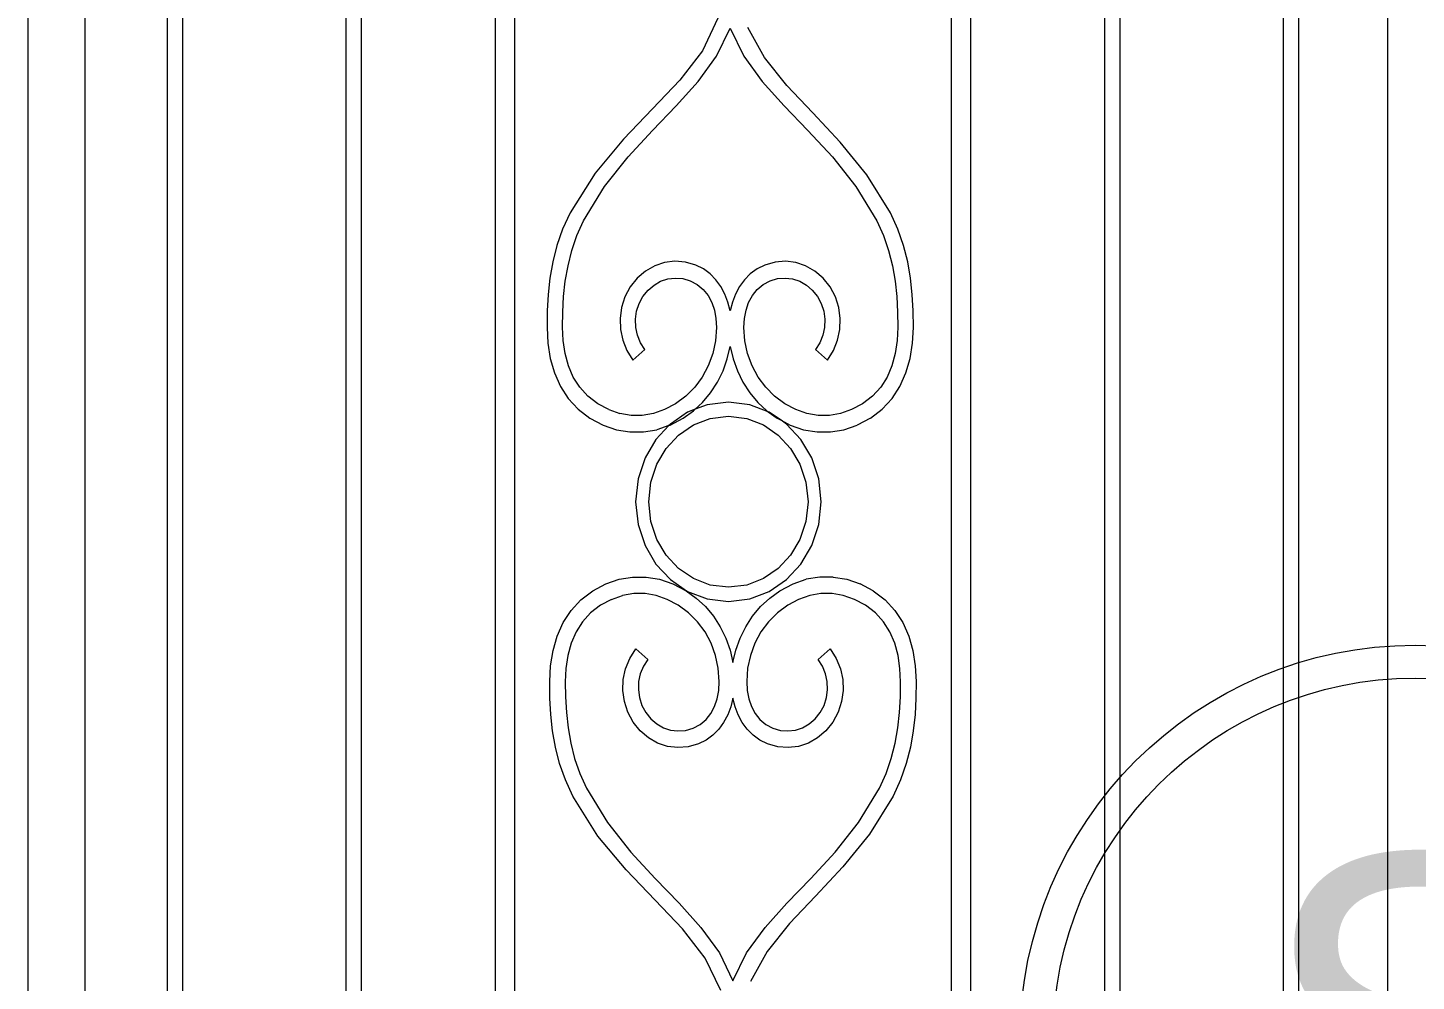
# Model space of a CAD drawing. Header units: millimetres. Extents: x 1832547 to 2001569, y -558009 to -417808.
# Drawn here: x 1917280 to 1917956, y -547896 to -547432 of the extents above; entities that cross this region are included whole.
import ezdxf

# ---------------------------------------------------------------- set-up
doc = ezdxf.new("R2010")
doc.units = ezdxf.units.MM
doc.header["$MEASUREMENT"] = 0
for name, color, linetype, lineweight in [('AUDIT_I_120404221301-0', 7, 'CONTINUOUS', 15), ('CA.manh 08', 8, 'CONTINUOUS', 9), ('CA.thay 145', 145, 'CONTINUOUS', 18), ('CA_manh 08', 8, 'CONTINUOUS', 9)]:
    doc.layers.add(name, color=color, linetype=linetype, lineweight=lineweight)
doc.layers.add('H', color=250, linetype='CONTINUOUS')
doc.styles.add('CA.JSC1', font='Vhavan.ttf', dxfattribs={"width": 0.8})

# ---------------------------------------------------------------- blocks, each defined once
blk = doc.blocks.new('A$C31C4286B')
at = {"layer": 'CA.manh 08'}
blk.add_circle((491.91, 947.55), 273.65, dxfattribs=at)
at = {"layer": 'CA.thay 145'}
blk.add_circle((491.91, 947.55), 250.85, dxfattribs=at)

msp = doc.modelspace()

# ---------------------------------------------------------------- hatches: boundary and pattern name
at = {"layer": 'H'}
h = msp.add_hatch(dxfattribs=at)
h.set_pattern_fill('ANSI31', color=256, scale=250, style=0)
h.paths.add_polyline_path([(1928169.95, -551249.24), (1928389.95, -551249.24), (1928389.95, -551899.24), (1928169.95, -551899.24)])
h.paths.add_polyline_path([(1928549.95, -551169.24), (1928494.95, -551169.24), (1928494.95, -551249.24), (1928389.95, -551249.24), (1928389.95, -551309.24), (1928449.95, -551309.24), (1928499.95, -551309.24), (1928499.95, -551279.24), (1928505.93, -551275.51), (1928511.56, -551271.26), (1928516.79, -551266.52), (1928521.56, -551261.33), (1928525.85, -551255.73), (1928529.63, -551249.77), (1928532.85, -551243.5), (1928535.49, -551236.96), (1928537.54, -551230.21), (1928538.97, -551223.3), (1928539.77, -551216.29), (1928539.95, -551209.24), (1928549.95, -551209.24)])
h.paths.add_polyline_path([(1928429.95, -551119.24), (1928419.95, -551119.24), (1928419.95, -551099.24), (1928389.95, -551099.24), (1928389.95, -551169.24), (1928439.95, -551169.24), (1928439.95, -551149.24), (1928429.95, -551149.24)])
h.paths.add_polyline_path([(1928169.95, -547549.24), (1928389.95, -547549.24), (1928389.95, -548199.24), (1928169.95, -548199.24)])
h.paths.add_polyline_path([(1928429.95, -547419.24), (1928419.95, -547419.24), (1928419.95, -547399.24), (1928389.95, -547399.24), (1928389.95, -547469.24), (1928439.95, -547469.24), (1928439.95, -547449.24), (1928429.95, -547449.24)])
h.paths.add_polyline_path([(1928549.95, -547469.24), (1928494.95, -547469.24), (1928494.95, -547549.24), (1928389.95, -547549.24), (1928389.95, -547609.24), (1928449.95, -547609.24), (1928499.95, -547609.24), (1928499.95, -547579.24), (1928505.93, -547575.51), (1928511.56, -547571.26), (1928516.79, -547566.52), (1928521.56, -547561.33), (1928525.85, -547555.73), (1928529.63, -547549.77), (1928532.85, -547543.5), (1928535.49, -547536.96), (1928537.54, -547530.21), (1928538.97, -547523.3), (1928539.77, -547516.29), (1928539.95, -547509.24), (1928549.95, -547509.24)])
h.paths.add_polyline_path([(1928519.95, -548909.24), (1928389.95, -548909.24), (1928389.95, -548984.24), (1928454.95, -548984.24), (1928454.95, -549034.24), (1928389.95, -549034.24), (1928389.95, -549119.24), (1928419.95, -549119.24), (1928419.95, -549099.24), (1928429.95, -549099.24), (1928429.95, -549069.24), (1928439.95, -549069.24), (1928439.95, -549049.24), (1928459.95, -549049.24), (1928469.95, -549049.24), (1928469.95, -549019.24), (1928475.93, -549015.51), (1928481.56, -549011.26), (1928486.79, -549006.52), (1928491.56, -549001.33), (1928495.85, -548995.73), (1928499.63, -548989.77), (1928502.85, -548983.5), (1928505.49, -548976.96), (1928507.54, -548970.21), (1928508.97, -548963.3), (1928509.77, -548956.29), (1928509.95, -548949.24), (1928519.95, -548949.24)])
h.paths.add_polyline_path([(1928169.95, -548599.24), (1928389.95, -548599.24), (1928389.95, -548984.24), (1928169.95, -548984.24)])
h.paths.add_polyline_path([(1928519.95, -545209.24), (1928389.95, -545209.24), (1928389.95, -545284.24), (1928454.95, -545284.24), (1928454.95, -545334.24), (1928389.95, -545334.24), (1928389.95, -545419.24), (1928419.95, -545419.24), (1928419.95, -545399.24), (1928429.95, -545399.24), (1928429.95, -545369.24), (1928439.95, -545369.24), (1928439.95, -545349.24), (1928459.95, -545349.24), (1928469.95, -545349.24), (1928469.95, -545319.24), (1928475.93, -545315.51), (1928481.56, -545311.26), (1928486.79, -545306.52), (1928491.56, -545301.33), (1928495.85, -545295.73), (1928499.63, -545289.77), (1928502.85, -545283.5), (1928505.49, -545276.96), (1928507.54, -545270.21), (1928508.97, -545263.3), (1928509.77, -545256.29), (1928509.95, -545249.24), (1928519.95, -545249.24)])
h.paths.add_polyline_path([(1928169.95, -544976.05), (1928389.95, -544976.05), (1928389.95, -545284.24), (1928169.95, -545284.24)])
edge = h.paths.add_edge_path()
edge.add_line((1926914.96, -541609.26), (1927024.91, -541609.26))
edge.add_line((1927024.91, -541609.26), (1927134.86, -541609.26))
edge.add_line((1927134.86, -541609.26), (1927134.86, -541649.26))
edge.add_line((1927134.86, -541649.26), (1927099.82, -541649.26))
edge.add_line((1927099.82, -541649.26), (1927099.82, -541674.26))
edge.add_line((1927099.82, -541674.26), (1927084.83, -541674.26))
edge.add_line((1927084.83, -541674.26), (1927084.83, -541704.26))
edge.add_arc((1927469.4, -542085.72), 541.67, 135.23301, 145.96627)
edge.add_arc((1927335.16, -541979.99), 371.46, 147.89348, 165.8597)
edge.add_line((1926974.96, -541889.24), (1926939.96, -541889.24))
edge.add_line((1926939.96, -541889.24), (1926939.96, -541924.24))
edge.add_line((1926939.96, -541924.24), (1926914.96, -541924.24))
edge.add_line((1926914.96, -541924.24), (1926914.96, -541609.26))
edge = h.paths.add_edge_path()
edge.add_line((1917974.83, -541609.25), (1917864.89, -541609.25))
edge.add_line((1917864.89, -541609.25), (1917754.94, -541609.25))
edge.add_line((1917754.94, -541609.25), (1917754.94, -541649.25))
edge.add_line((1917754.94, -541649.25), (1917789.97, -541649.25))
edge.add_line((1917789.97, -541649.25), (1917789.97, -541674.25))
edge.add_line((1917789.97, -541674.25), (1917804.97, -541674.25))
edge.add_line((1917804.97, -541674.25), (1917804.97, -541704.25))
edge.add_arc((1917420.39, -542085.71), 541.67, 34.03373, 44.76699, ccw=False)
edge.add_arc((1917554.63, -541979.98), 371.46, 14.1403, 32.10652, ccw=False)
edge.add_line((1917914.83, -541889.23), (1917949.83, -541889.23))
edge.add_line((1917949.83, -541889.23), (1917949.83, -541924.23))
edge.add_line((1917949.83, -541924.23), (1917974.83, -541924.23))
edge.add_line((1917974.83, -541924.23), (1917974.83, -541609.25))
h.paths.add_polyline_path([(1918829.83, -544999.23), (1918609.83, -544999.23), (1918609.83, -545284.24), (1918829.83, -545284.24)])
h.paths.add_polyline_path([(1918479.83, -545209.24), (1918609.83, -545209.24), (1918609.83, -545284.24), (1918544.83, -545284.24), (1918544.83, -545334.24), (1918609.83, -545334.24), (1918609.83, -545419.24), (1918579.83, -545419.24), (1918579.83, -545399.24), (1918569.83, -545399.24), (1918569.83, -545369.24), (1918559.83, -545369.24), (1918559.83, -545349.24), (1918539.83, -545349.24), (1918529.83, -545349.24), (1918529.83, -545319.24), (1918523.85, -545315.51), (1918518.22, -545311.26), (1918512.99, -545306.52), (1918508.22, -545301.33), (1918503.93, -545295.73), (1918500.15, -545289.77), (1918496.93, -545283.5), (1918494.29, -545276.96), (1918492.24, -545270.21), (1918490.81, -545263.3), (1918490.01, -545256.29), (1918489.83, -545249.24), (1918479.83, -545249.24)])
h.paths.add_polyline_path([(1918609.83, -548984.24), (1918829.83, -548984.24), (1918829.83, -548599.24), (1918609.83, -548599.24)])
h.paths.add_polyline_path([(1918479.83, -548909.24), (1918609.83, -548909.24), (1918609.83, -548984.24), (1918544.83, -548984.24), (1918544.83, -549034.24), (1918609.83, -549034.24), (1918609.83, -549119.24), (1918579.83, -549119.24), (1918579.83, -549099.24), (1918569.83, -549099.24), (1918569.83, -549069.24), (1918559.83, -549069.24), (1918559.83, -549049.24), (1918539.83, -549049.24), (1918529.83, -549049.24), (1918529.83, -549019.24), (1918523.85, -549015.51), (1918518.22, -549011.26), (1918512.99, -549006.52), (1918508.22, -549001.33), (1918503.93, -548995.73), (1918500.15, -548989.77), (1918496.93, -548983.5), (1918494.29, -548976.96), (1918492.24, -548970.21), (1918490.81, -548963.3), (1918490.01, -548956.29), (1918489.83, -548949.24), (1918479.83, -548949.24)])
h.paths.add_polyline_path([(1929090.07, -544779.89), (1929089.95, -544780.02), (1929089.95, -544780.04)])

# ---------------------------------------------------------------- linework, layer by layer
at = {"layer": 'CA_manh 08'}
for p, q in [((1917279.83, -547255.88), (1917279.83, -548029.24)), ((1917307.76, -547919.08), (1917307.76, -547406.04)), ((1917347.73, -547406.04), (1917347.73, -547919.08)), ((1917355.29, -547917.31), (1917355.29, -547407.42)), ((1917434.75, -547407.78), (1917434.75, -547923.97)), ((1917442.31, -547919.08), (1917442.31, -547406.81)), ((1917507.48, -547406.81), (1917507.48, -547919.08)), ((1917516.94, -547919.08), (1917516.94, -547406.81)), ((1917729.55, -547406.81), (1917729.55, -547919.08)), ((1917739.01, -547919.08), (1917739.01, -547406.81)), ((1917804.18, -547406.81), (1917804.18, -547919.08)), ((1917811.74, -547923.97), (1917811.74, -547407.78)), ((1917891.2, -547407.42), (1917891.2, -547917.31)), ((1917898.76, -547919.08), (1917898.76, -547406.81)), ((1917942.01, -547406.81), (1917942.01, -547919.08)), ((1917615.94, -547427.11), (1917608.36, -547442.9)), ((1917615.27, -547445.53), (1917621.89, -547431.82)), ((1917621.89, -547431.82), (1917628.51, -547445.53)), ((1917638.56, -547446.21), (1917630.5, -547431.59)), ((1917608.36, -547442.9), (1917597.3, -547457.25)), ((1917606.28, -547457.93), (1917615.27, -547445.53)), ((1917628.51, -547445.53), (1917637.51, -547457.93)), ((1917649.44, -547459.76), (1917638.56, -547446.21)), ((1917597.3, -547457.25), (1917584.05, -547471.23)), ((1917595.62, -547469.74), (1917606.28, -547457.93)), ((1917637.51, -547457.93), (1917648.17, -547469.74)), ((1917662.09, -547473.16), (1917649.44, -547459.76)), ((1917584.05, -547471.23), (1917569.89, -547485.94)), ((1917584, -547481.7), (1917595.62, -547469.74)), ((1917648.17, -547469.74), (1917659.78, -547481.7)), ((1917675.42, -547487.36), (1917662.09, -547473.16)), ((1917572.14, -547494.53), (1917584, -547481.7)), ((1917659.78, -547481.7), (1917671.64, -547494.53)), ((1917569.89, -547485.94), (1917556.08, -547502.44)), ((1917688.37, -547503.26), (1917675.42, -547487.36)), ((1917560.74, -547508.98), (1917572.14, -547494.53)), ((1917671.64, -547494.53), (1917683.04, -547508.98)), ((1917556.08, -547502.44), (1917543.91, -547521.81)), ((1917550.52, -547525.77), (1917560.74, -547508.98)), ((1917683.04, -547508.98), (1917693.27, -547525.77)), ((1917699.88, -547521.81), (1917688.37, -547503.26)), ((1917543.91, -547521.81), (1917540.28, -547529.74)), ((1917703.5, -547529.74), (1917699.88, -547521.81)), ((1917540.28, -547529.74), (1917537.5, -547537.68)), ((1917547.28, -547532.89), (1917550.52, -547525.77)), ((1917693.27, -547525.77), (1917696.5, -547532.89)), ((1917706.28, -547537.68), (1917703.5, -547529.74)), ((1917544.77, -547540.18), (1917547.28, -547532.89)), ((1917696.5, -547532.89), (1917699.01, -547540.18)), ((1917537.5, -547537.68), (1917535.47, -547545.64)), ((1917542.91, -547547.61), (1917544.77, -547540.18)), ((1917699.01, -547540.18), (1917700.87, -547547.61)), ((1917708.32, -547545.64), (1917706.28, -547537.68)), ((1917535.47, -547545.64), (1917534.07, -547553.62)), ((1917541.61, -547555.11), (1917542.91, -547547.61)), ((1917580.67, -547550.18), (1917576.67, -547553.58)), ((1917585.14, -547547.66), (1917580.67, -547550.18)), ((1917589.95, -547546.07), (1917585.14, -547547.66)), ((1917594.96, -547545.45), (1917589.95, -547546.07)), ((1917600.05, -547545.85), (1917594.96, -547545.45)), ((1917605.1, -547547.3), (1917600.05, -547545.85)), ((1917608.82, -547549.17), (1917605.1, -547547.3)), ((1917612.11, -547551.58), (1917608.82, -547549.17)), ((1917634.96, -547549.17), (1917631.67, -547551.58)), ((1917638.69, -547547.3), (1917634.96, -547549.17)), ((1917643.73, -547545.85), (1917638.69, -547547.3)), ((1917648.82, -547545.45), (1917643.73, -547545.85)), ((1917653.83, -547546.07), (1917648.82, -547545.45)), ((1917658.64, -547547.66), (1917653.83, -547546.07)), ((1917663.11, -547550.18), (1917658.64, -547547.66)), ((1917667.11, -547553.58), (1917663.11, -547550.18)), ((1917700.87, -547547.61), (1917702.18, -547555.11)), ((1917709.71, -547553.62), (1917708.32, -547545.64)), ((1917534.07, -547553.62), (1917533.21, -547561.61)), ((1917540.78, -547562.63), (1917541.61, -547555.11)), ((1917576.67, -547553.58), (1917573.26, -547557.82)), ((1917581.9, -547559.45), (1917584.79, -547556.99)), ((1917584.79, -547556.99), (1917588.02, -547555.17)), ((1917588.02, -547555.17), (1917591.49, -547554.02)), ((1917591.49, -547554.02), (1917595.11, -547553.57)), ((1917595.11, -547553.57), (1917598.8, -547553.86)), ((1917598.8, -547553.86), (1917602.45, -547554.91)), ((1917602.45, -547554.91), (1917605.88, -547556.72)), ((1917605.88, -547556.72), (1917608.76, -547559.13)), ((1917614.95, -547554.47), (1917612.11, -547551.58)), ((1917617.35, -547557.78), (1917614.95, -547554.47)), ((1917628.83, -547554.47), (1917626.43, -547557.78)), ((1917631.67, -547551.58), (1917628.83, -547554.47)), ((1917635.02, -547559.13), (1917637.9, -547556.72)), ((1917637.9, -547556.72), (1917641.33, -547554.91)), ((1917641.33, -547554.91), (1917644.98, -547553.86)), ((1917644.98, -547553.86), (1917648.67, -547553.57)), ((1917648.67, -547553.57), (1917652.29, -547554.02)), ((1917652.29, -547554.02), (1917655.76, -547555.17)), ((1917655.76, -547555.17), (1917658.99, -547556.99)), ((1917658.99, -547556.99), (1917661.88, -547559.45)), ((1917670.52, -547557.82), (1917667.11, -547553.58)), ((1917702.18, -547555.11), (1917703, -547562.63)), ((1917710.57, -547561.61), (1917709.71, -547553.62)), ((1917533.21, -547561.61), (1917532.79, -547569.62)), ((1917540.36, -547570.14), (1917540.78, -547562.63)), ((1917570.66, -547562.68), (1917568.99, -547567.86)), ((1917573.26, -547557.82), (1917570.66, -547562.68)), ((1917577.54, -547566.05), (1917579.43, -547562.52)), ((1917579.43, -547562.52), (1917581.9, -547559.45)), ((1917608.76, -547559.13), (1917611.1, -547562.06)), ((1917611.1, -547562.06), (1917612.9, -547565.46)), ((1917619.31, -547561.45), (1917617.35, -547557.78)), ((1917620.82, -547565.41), (1917619.31, -547561.45)), ((1917624.47, -547561.45), (1917622.96, -547565.41)), ((1917626.43, -547557.78), (1917624.47, -547561.45)), ((1917630.88, -547565.46), (1917632.69, -547562.06)), ((1917632.69, -547562.06), (1917635.02, -547559.13)), ((1917661.88, -547559.45), (1917664.35, -547562.52)), ((1917664.35, -547562.52), (1917666.24, -547566.05)), ((1917673.12, -547562.68), (1917670.52, -547557.82)), ((1917674.79, -547567.86), (1917673.12, -547562.68)), ((1917703, -547562.63), (1917703.42, -547570.14)), ((1917710.99, -547569.62), (1917710.57, -547561.61)), ((1917532.79, -547569.62), (1917532.69, -547577.63)), ((1917540.26, -547577.57), (1917540.36, -547570.14)), ((1917568.99, -547567.86), (1917568.26, -547573.22)), ((1917575.82, -547573.69), (1917576.34, -547569.8)), ((1917576.34, -547569.8), (1917577.54, -547566.05)), ((1917612.9, -547565.46), (1917614.17, -547569.23)), ((1917614.17, -547569.23), (1917614.93, -547573.32)), ((1917621.89, -547569.61), (1917620.82, -547565.41)), ((1917622.96, -547565.41), (1917621.89, -547569.61)), ((1917628.85, -547573.32), (1917629.61, -547569.23)), ((1917629.61, -547569.23), (1917630.88, -547565.46)), ((1917666.24, -547566.05), (1917667.44, -547569.8)), ((1917667.44, -547569.8), (1917667.96, -547573.69)), ((1917675.52, -547573.22), (1917674.79, -547567.86)), ((1917703.42, -547570.14), (1917703.52, -547577.57)), ((1917711.09, -547577.63), (1917710.99, -547569.62)), ((1917568.26, -547573.22), (1917568.45, -547578.62)), ((1917575.96, -547577.6), (1917575.82, -547573.69)), ((1917614.93, -547573.32), (1917615.19, -547577.64)), ((1917628.59, -547577.64), (1917628.85, -547573.32)), ((1917667.96, -547573.69), (1917667.82, -547577.6)), ((1917675.33, -547578.62), (1917675.52, -547573.22)), ((1917532.69, -547577.63), (1917533.1, -547585.35)), ((1917540.58, -547584.08), (1917540.26, -547577.57)), ((1917541.52, -547590.35), (1917540.58, -547584.08)), ((1917568.45, -547578.62), (1917569.56, -547583.91)), ((1917569.56, -547583.91), (1917571.59, -547588.94)), ((1917576.78, -547581.42), (1917575.96, -547577.6)), ((1917578.25, -547585.07), (1917576.78, -547581.42)), ((1917614.74, -547584.13), (1917613.41, -547590.37)), ((1917615.19, -547577.64), (1917614.74, -547584.13)), ((1917629.04, -547584.13), (1917628.59, -547577.64)), ((1917630.38, -547590.37), (1917629.04, -547584.13)), ((1917667, -547581.42), (1917665.53, -547585.07)), ((1917667.82, -547577.6), (1917667, -547581.42)), ((1917672.19, -547588.94), (1917674.22, -547583.91)), ((1917674.22, -547583.91), (1917675.33, -547578.62)), ((1917703.2, -547584.08), (1917702.26, -547590.35)), ((1917703.52, -547577.57), (1917703.2, -547584.08)), ((1917710.68, -547585.35), (1917711.09, -547577.63)), ((1917533.1, -547585.35), (1917534.3, -547592.78)), ((1917543.13, -547596.28), (1917541.52, -547590.35)), ((1917571.59, -547588.94), (1917574.53, -547593.57)), ((1917574.53, -547593.57), (1917580.38, -547588.42)), ((1917580.38, -547588.42), (1917578.25, -547585.07)), ((1917613.41, -547590.37), (1917611.24, -547596.29)), ((1917620.48, -547593), (1917621.89, -547586.88)), ((1917621.89, -547586.88), (1917623.3, -547593)), ((1917632.54, -547596.29), (1917630.38, -547590.37)), ((1917665.53, -547585.07), (1917663.4, -547588.42)), ((1917663.4, -547588.42), (1917669.25, -547593.57)), ((1917669.25, -547593.57), (1917672.19, -547588.94)), ((1917702.26, -547590.35), (1917700.65, -547596.28)), ((1917709.48, -547592.78), (1917710.68, -547585.35)), ((1917534.3, -547592.78), (1917536.33, -547599.82)), ((1917545.48, -547601.78), (1917543.13, -547596.28)), ((1917611.24, -547596.29), (1917608.29, -547601.79)), ((1917618.4, -547598.85), (1917620.48, -547593)), ((1917623.3, -547593), (1917625.38, -547598.85)), ((1917635.49, -547601.79), (1917632.54, -547596.29)), ((1917700.65, -547596.28), (1917698.3, -547601.78)), ((1917707.45, -547599.82), (1917709.48, -547592.78)), ((1917536.33, -547599.82), (1917539.23, -547606.36)), ((1917548.6, -547606.76), (1917545.48, -547601.78)), ((1917608.29, -547601.79), (1917604.61, -547606.77)), ((1917612.35, -547609.5), (1917615.68, -547604.37)), ((1917615.68, -547604.37), (1917618.4, -547598.85)), ((1917625.38, -547598.85), (1917628.1, -547604.37)), ((1917628.1, -547604.37), (1917631.43, -547609.5)), ((1917639.17, -547606.77), (1917635.49, -547601.79)), ((1917698.3, -547601.78), (1917695.18, -547606.76)), ((1917704.55, -547606.36), (1917707.45, -547599.82)), ((1917539.23, -547606.36), (1917543.05, -547612.29)), ((1917552.56, -547611.14), (1917548.6, -547606.76)), ((1917557.4, -547614.81), (1917552.56, -547611.14)), ((1917600.25, -547611.14), (1917595.24, -547614.81)), ((1917604.61, -547606.77), (1917600.25, -547611.14)), ((1917608.45, -547614.16), (1917612.35, -547609.5)), ((1917631.43, -547609.5), (1917635.33, -547614.16)), ((1917643.54, -547611.14), (1917639.17, -547606.77)), ((1917648.54, -547614.81), (1917643.54, -547611.14)), ((1917691.23, -547611.14), (1917686.38, -547614.81)), ((1917695.18, -547606.76), (1917691.23, -547611.14)), ((1917700.73, -547612.29), (1917704.55, -547606.36)), ((1917543.05, -547612.29), (1917547.83, -547617.49)), ((1917547.83, -547617.49), (1917553.61, -547621.85)), ((1917562.74, -547617.64), (1917557.4, -547614.81)), ((1917562.74, -547617.64), (1917568.15, -547619.52)), ((1917589.9, -547617.63), (1917584.5, -547619.51)), ((1917595.24, -547614.81), (1917589.9, -547617.63)), ((1917604.83, -547617.52), (1917601.16, -547618.93)), ((1917604, -547618.3), (1917604.83, -547617.52)), ((1917604.83, -547617.52), (1917608.45, -547614.16)), ((1917610.68, -547615.27), (1917604.83, -547617.52)), ((1917621.04, -547613.99), (1917610.68, -547615.27)), ((1917631.4, -547615.27), (1917621.04, -547613.99)), ((1917640.38, -547618.73), (1917631.4, -547615.27)), ((1917635.33, -547614.16), (1917639.79, -547618.3)), ((1917653.88, -547617.63), (1917648.54, -547614.81)), ((1917659.28, -547619.51), (1917653.88, -547617.63)), ((1917681.04, -547617.64), (1917675.63, -547619.52)), ((1917686.38, -547614.81), (1917681.04, -547617.64)), ((1917690.17, -547621.85), (1917695.95, -547617.49)), ((1917695.95, -547617.49), (1917700.73, -547612.29)), ((1917553.61, -547621.85), (1917559.98, -547625.2)), ((1917573.6, -547620.45), (1917568.15, -547619.52)), ((1917579.05, -547620.45), (1917573.6, -547620.45)), ((1917584.5, -547619.51), (1917579.05, -547620.45)), ((1917592.77, -547624.67), (1917592.09, -547625.4)), ((1917592.66, -547625.2), (1917599.03, -547621.85)), ((1917601.16, -547618.93), (1917592.77, -547624.67)), ((1917599.03, -547621.85), (1917604, -547618.3)), ((1917604, -547625.15), (1917612.15, -547622.01)), ((1917612.15, -547622.01), (1917621.04, -547620.91)), ((1917621.04, -547620.91), (1917629.92, -547622.01)), ((1917629.92, -547622.01), (1917638.08, -547625.15)), ((1917639.79, -547618.3), (1917640.38, -547618.73)), ((1917640.38, -547618.73), (1917644.75, -547621.85)), ((1917640.91, -547618.93), (1917640.38, -547618.73)), ((1917646.64, -547622.84), (1917640.91, -547618.93)), ((1917644.75, -547621.85), (1917646.64, -547622.84)), ((1917646.64, -547622.84), (1917651.12, -547625.2)), ((1917649.31, -547624.67), (1917646.64, -547622.84)), ((1917656.31, -547632.19), (1917649.31, -547624.67)), ((1917664.73, -547620.45), (1917659.28, -547619.51)), ((1917670.18, -547620.45), (1917664.73, -547620.45)), ((1917675.63, -547619.52), (1917670.18, -547620.45)), ((1917690.17, -547621.85), (1917683.8, -547625.2)), ((1917559.98, -547625.2), (1917566.47, -547627.44)), ((1917566.47, -547627.44), (1917573.03, -547628.55)), ((1917573.03, -547628.55), (1917579.61, -547628.55)), ((1917579.61, -547628.55), (1917586.17, -547627.44)), ((1917592.09, -547625.4), (1917585.76, -547632.19)), ((1917592.09, -547625.4), (1917586.17, -547627.44)), ((1917590.79, -547636.52), (1917596.8, -547630.07)), ((1917592.09, -547625.4), (1917592.66, -547625.2)), ((1917596.8, -547630.07), (1917604, -547625.15)), ((1917638.08, -547625.15), (1917645.28, -547630.07)), ((1917645.28, -547630.07), (1917651.29, -547636.52)), ((1917651.12, -547625.2), (1917657.61, -547627.44)), ((1917657.61, -547627.44), (1917664.17, -547628.55)), ((1917664.17, -547628.55), (1917670.75, -547628.55)), ((1917670.75, -547628.55), (1917677.31, -547627.44)), ((1917677.31, -547627.44), (1917683.8, -547625.2)), ((1917585.76, -547632.19), (1917580.42, -547641.21)), ((1917586.21, -547644.25), (1917590.79, -547636.52)), ((1917651.29, -547636.52), (1917655.87, -547644.25)), ((1917661.65, -547641.21), (1917656.31, -547632.19)), ((1917580.42, -547641.21), (1917577.02, -547651.43)), ((1917583.29, -547653.02), (1917586.21, -547644.25)), ((1917655.87, -547644.25), (1917658.79, -547653.02)), ((1917665.06, -547651.43), (1917661.65, -547641.21)), ((1917577.02, -547651.43), (1917575.82, -547662.56)), ((1917666.25, -547662.56), (1917665.06, -547651.43)), ((1917582.27, -547662.56), (1917583.29, -547653.02)), ((1917658.79, -547653.02), (1917659.81, -547662.56)), ((1917575.82, -547662.56), (1917577.02, -547673.69)), ((1917583.29, -547672.1), (1917582.27, -547662.56)), ((1917659.81, -547662.56), (1917658.79, -547672.1)), ((1917665.06, -547673.69), (1917666.25, -547662.56)), ((1917586.21, -547680.87), (1917583.29, -547672.1)), ((1917658.79, -547672.1), (1917655.87, -547680.87)), ((1917577.02, -547673.69), (1917580.42, -547683.91)), ((1917661.65, -547683.91), (1917665.06, -547673.69)), ((1917580.42, -547683.91), (1917585.76, -547692.93)), ((1917590.79, -547688.6), (1917586.21, -547680.87)), ((1917655.87, -547680.87), (1917651.29, -547688.6)), ((1917656.31, -547692.93), (1917661.65, -547683.91)), ((1917596.8, -547695.05), (1917590.79, -547688.6)), ((1917651.29, -547688.6), (1917645.28, -547695.05)), ((1917567.83, -547700.31), (1917574.38, -547699.19)), ((1917574.38, -547699.19), (1917580.97, -547699.19)), ((1917580.97, -547699.19), (1917587.52, -547700.31)), ((1917585.76, -547692.93), (1917592.77, -547700.45)), ((1917604, -547699.97), (1917596.8, -547695.05)), ((1917645.28, -547695.05), (1917638.08, -547699.97)), ((1917649.31, -547700.45), (1917656.31, -547692.93)), ((1917665.52, -547699.19), (1917658.97, -547700.31)), ((1917672.11, -547699.19), (1917665.52, -547699.19)), ((1917672.11, -547699.19), (1917678.66, -547700.31)), ((1917549.18, -547710.26), (1917554.97, -547705.89)), ((1917554.97, -547705.89), (1917561.34, -547702.54)), ((1917561.34, -547702.54), (1917567.83, -547700.31)), ((1917587.52, -547700.31), (1917594.01, -547702.54)), ((1917592.77, -547700.45), (1917601.16, -547706.19)), ((1917594.01, -547702.54), (1917600.38, -547705.89)), ((1917600.38, -547705.89), (1917605.35, -547709.44)), ((1917612.15, -547703.11), (1917604, -547699.97)), ((1917621.04, -547704.21), (1917612.15, -547703.11)), ((1917629.92, -547703.11), (1917621.04, -547704.21)), ((1917638.08, -547699.97), (1917629.92, -547703.11)), ((1917640.91, -547706.19), (1917649.31, -547700.45)), ((1917641.14, -547709.44), (1917646.11, -547705.89)), ((1917646.11, -547705.89), (1917652.48, -547702.54)), ((1917652.48, -547702.54), (1917658.97, -547700.31)), ((1917678.66, -547700.31), (1917685.15, -547702.54)), ((1917691.52, -547705.89), (1917685.15, -547702.54)), ((1917691.52, -547705.89), (1917697.31, -547710.26)), ((1917544.41, -547715.46), (1917549.18, -547710.26)), ((1917564.1, -547710.11), (1917558.75, -547712.93)), ((1917564.1, -547710.11), (1917569.51, -547708.23)), ((1917574.95, -547707.29), (1917569.51, -547708.23)), ((1917580.41, -547707.29), (1917574.95, -547707.29)), ((1917585.85, -547708.23), (1917580.41, -547707.29)), ((1917591.26, -547710.11), (1917585.85, -547708.23)), ((1917596.6, -547712.93), (1917591.26, -547710.11)), ((1917601.16, -547706.19), (1917610.68, -547709.84)), ((1917605.35, -547709.44), (1917609.8, -547713.58)), ((1917610.68, -547709.84), (1917621.04, -547711.13)), ((1917621.04, -547711.13), (1917631.4, -547709.84)), ((1917631.4, -547709.84), (1917640.91, -547706.19)), ((1917636.69, -547713.58), (1917641.14, -547709.44)), ((1917655.23, -547710.11), (1917649.89, -547712.93)), ((1917660.64, -547708.23), (1917655.23, -547710.11)), ((1917666.08, -547707.29), (1917660.64, -547708.23)), ((1917671.54, -547707.29), (1917666.08, -547707.29)), ((1917676.98, -547708.23), (1917671.54, -547707.29)), ((1917682.39, -547710.11), (1917676.98, -547708.23)), ((1917687.74, -547712.93), (1917682.39, -547710.11)), ((1917697.31, -547710.26), (1917702.08, -547715.46)), ((1917540.59, -547721.38), (1917544.41, -547715.46)), ((1917553.91, -547716.6), (1917549.95, -547720.98)), ((1917558.75, -547712.93), (1917553.91, -547716.6)), ((1917601.6, -547716.6), (1917596.6, -547712.93)), ((1917605.97, -547720.98), (1917601.6, -547716.6)), ((1917609.8, -547713.58), (1917613.71, -547718.25)), ((1917613.71, -547718.25), (1917617.04, -547723.37)), ((1917629.46, -547723.37), (1917632.78, -547718.25)), ((1917632.78, -547718.25), (1917636.69, -547713.58)), ((1917644.89, -547716.6), (1917640.52, -547720.98)), ((1917649.89, -547712.93), (1917644.89, -547716.6)), ((1917692.58, -547716.6), (1917687.74, -547712.93)), ((1917696.54, -547720.98), (1917692.58, -547716.6)), ((1917702.08, -547715.46), (1917705.9, -547721.38)), ((1917537.69, -547727.92), (1917540.59, -547721.38)), ((1917546.83, -547725.96), (1917544.49, -547731.47)), ((1917549.95, -547720.98), (1917546.83, -547725.96)), ((1917609.65, -547725.96), (1917605.97, -547720.98)), ((1917612.6, -547731.45), (1917609.65, -547725.96)), ((1917617.04, -547723.37), (1917619.75, -547728.89)), ((1917626.74, -547728.89), (1917629.46, -547723.37)), ((1917636.84, -547725.96), (1917633.89, -547731.45)), ((1917640.52, -547720.98), (1917636.84, -547725.96)), ((1917699.66, -547725.96), (1917696.54, -547720.98)), ((1917702, -547731.47), (1917699.66, -547725.96)), ((1917705.9, -547721.38), (1917708.81, -547727.92)), ((1917535.66, -547734.96), (1917537.69, -547727.92)), ((1917544.49, -547731.47), (1917542.87, -547737.4)), ((1917614.76, -547737.37), (1917612.6, -547731.45)), ((1917619.75, -547728.89), (1917621.84, -547734.75)), ((1917624.66, -547734.75), (1917626.74, -547728.89)), ((1917633.89, -547731.45), (1917631.73, -547737.37)), ((1917703.62, -547737.4), (1917702, -547731.47)), ((1917708.81, -547727.92), (1917710.83, -547734.96)), ((1917534.46, -547742.4), (1917535.66, -547734.96)), ((1917542.87, -547737.4), (1917541.93, -547743.66)), ((1917570.92, -547743.83), (1917572.95, -547738.8)), ((1917572.95, -547738.8), (1917575.89, -547734.17)), ((1917575.89, -547734.17), (1917581.74, -547739.32)), ((1917581.74, -547739.32), (1917579.61, -547742.68)), ((1917616.09, -547743.62), (1917614.76, -547737.37)), ((1917621.84, -547734.75), (1917623.25, -547740.87)), ((1917623.25, -547740.87), (1917624.66, -547734.75)), ((1917631.73, -547737.37), (1917630.4, -547743.62)), ((1917664.75, -547739.32), (1917670.61, -547734.17)), ((1917666.88, -547742.68), (1917664.75, -547739.32)), ((1917670.61, -547734.17), (1917673.54, -547738.8)), ((1917673.54, -547738.8), (1917675.57, -547743.83)), ((1917704.56, -547743.66), (1917703.62, -547737.4)), ((1917710.83, -547734.96), (1917712.03, -547742.4)), ((1917534.05, -547750.11), (1917534.46, -547742.4)), ((1917541.93, -547743.66), (1917541.61, -547750.17)), ((1917569.81, -547749.12), (1917570.92, -547743.83)), ((1917578.13, -547746.32), (1917577.32, -547750.15)), ((1917579.61, -547742.68), (1917578.13, -547746.32)), ((1917616.54, -547750.1), (1917616.09, -547743.62)), ((1917630.4, -547743.62), (1917629.95, -547750.1)), ((1917668.36, -547746.32), (1917666.88, -547742.68)), ((1917669.17, -547750.15), (1917668.36, -547746.32)), ((1917675.57, -547743.83), (1917676.68, -547749.12)), ((1917704.88, -547750.17), (1917704.56, -547743.66)), ((1917712.03, -547742.4), (1917712.44, -547750.11)), ((1917534.14, -547758.13), (1917534.05, -547750.11)), ((1917541.61, -547750.17), (1917541.72, -547757.6)), ((1917569.61, -547754.52), (1917569.81, -547749.12)), ((1917577.32, -547750.15), (1917577.17, -547754.05)), ((1917616.29, -547754.43), (1917616.54, -547750.1)), ((1917629.95, -547750.1), (1917630.2, -547754.43)), ((1917669.32, -547754.05), (1917669.17, -547750.15)), ((1917676.68, -547749.12), (1917676.88, -547754.52)), ((1917704.77, -547757.6), (1917704.88, -547750.17)), ((1917712.44, -547750.11), (1917712.35, -547758.13)), ((1917534.57, -547766.13), (1917534.14, -547758.13)), ((1917541.72, -547757.6), (1917542.14, -547765.11)), ((1917570.35, -547759.88), (1917569.61, -547754.52)), ((1917572.01, -547765.07), (1917570.35, -547759.88)), ((1917577.17, -547754.05), (1917577.7, -547757.94)), ((1917577.7, -547757.94), (1917578.9, -547761.7)), ((1917614.25, -547762.29), (1917615.53, -547758.51)), ((1917615.53, -547758.51), (1917616.29, -547754.43)), ((1917623.25, -547758.13), (1917622.18, -547762.33)), ((1917624.31, -547762.33), (1917623.25, -547758.13)), ((1917630.2, -547754.43), (1917630.96, -547758.51)), ((1917630.96, -547758.51), (1917632.24, -547762.29)), ((1917667.59, -547761.7), (1917668.79, -547757.94)), ((1917668.79, -547757.94), (1917669.32, -547754.05)), ((1917676.14, -547759.88), (1917674.48, -547765.07)), ((1917676.88, -547754.52), (1917676.14, -547759.88)), ((1917704.35, -547765.11), (1917704.77, -547757.6)), ((1917712.35, -547758.13), (1917711.92, -547766.13)), ((1917535.43, -547774.12), (1917534.57, -547766.13)), ((1917542.14, -547765.11), (1917542.96, -547772.64)), ((1917574.61, -547769.93), (1917572.01, -547765.07)), ((1917578.9, -547761.7), (1917580.78, -547765.22)), ((1917580.78, -547765.22), (1917583.25, -547768.29)), ((1917610.12, -547768.61), (1917612.45, -547765.68)), ((1917612.45, -547765.68), (1917614.25, -547762.29)), ((1917620.67, -547766.3), (1917618.71, -547769.96)), ((1917622.18, -547762.33), (1917620.67, -547766.3)), ((1917625.82, -547766.3), (1917624.31, -547762.33)), ((1917627.78, -547769.96), (1917625.82, -547766.3)), ((1917632.24, -547762.29), (1917634.04, -547765.68)), ((1917634.04, -547765.68), (1917636.37, -547768.61)), ((1917663.24, -547768.29), (1917665.71, -547765.22)), ((1917665.71, -547765.22), (1917667.59, -547761.7)), ((1917674.48, -547765.07), (1917671.88, -547769.93)), ((1917703.53, -547772.64), (1917704.35, -547765.11)), ((1917711.92, -547766.13), (1917711.06, -547774.12)), ((1917542.96, -547772.64), (1917544.26, -547780.14)), ((1917578.02, -547774.17), (1917574.61, -547769.93)), ((1917583.25, -547768.29), (1917586.14, -547770.75)), ((1917586.14, -547770.75), (1917589.37, -547772.58)), ((1917589.37, -547772.58), (1917592.84, -547773.72)), ((1917600.15, -547773.88), (1917603.81, -547772.83)), ((1917603.81, -547772.83), (1917607.24, -547771.02)), ((1917607.24, -547771.02), (1917610.12, -547768.61)), ((1917616.31, -547773.27), (1917613.46, -547776.17)), ((1917618.71, -547769.96), (1917616.31, -547773.27)), ((1917630.18, -547773.27), (1917627.78, -547769.96)), ((1917633.03, -547776.17), (1917630.18, -547773.27)), ((1917636.37, -547768.61), (1917639.25, -547771.02)), ((1917639.25, -547771.02), (1917642.68, -547772.83)), ((1917642.68, -547772.83), (1917646.34, -547773.88)), ((1917653.65, -547773.72), (1917657.12, -547772.58)), ((1917657.12, -547772.58), (1917660.35, -547770.75)), ((1917660.35, -547770.75), (1917663.24, -547768.29)), ((1917671.88, -547769.93), (1917668.47, -547774.17)), ((1917702.23, -547780.14), (1917703.53, -547772.64)), ((1917536.82, -547782.1), (1917535.43, -547774.12)), ((1917544.26, -547780.14), (1917546.13, -547787.56)), ((1917582.03, -547777.57), (1917578.02, -547774.17)), ((1917586.5, -547780.08), (1917582.03, -547777.57)), ((1917591.3, -547781.67), (1917586.5, -547780.08)), ((1917592.84, -547773.72), (1917596.47, -547774.17)), ((1917596.47, -547774.17), (1917600.15, -547773.88)), ((1917610.18, -547778.58), (1917606.45, -547780.45)), ((1917613.46, -547776.17), (1917610.18, -547778.58)), ((1917636.31, -547778.58), (1917633.03, -547776.17)), ((1917640.04, -547780.45), (1917636.31, -547778.58)), ((1917646.34, -547773.88), (1917650.02, -547774.17)), ((1917650.02, -547774.17), (1917653.65, -547773.72)), ((1917659.99, -547780.08), (1917655.19, -547781.67)), ((1917664.46, -547777.57), (1917659.99, -547780.08)), ((1917668.47, -547774.17), (1917664.46, -547777.57)), ((1917700.36, -547787.56), (1917702.23, -547780.14)), ((1917711.06, -547774.12), (1917709.67, -547782.1)), ((1917538.85, -547790.06), (1917536.82, -547782.1)), ((1917596.32, -547782.29), (1917591.3, -547781.67)), ((1917601.41, -547781.9), (1917596.32, -547782.29)), ((1917606.45, -547780.45), (1917601.41, -547781.9)), ((1917645.08, -547781.9), (1917640.04, -547780.45)), ((1917650.17, -547782.29), (1917645.08, -547781.9)), ((1917655.19, -547781.67), (1917650.17, -547782.29)), ((1917709.67, -547782.1), (1917707.64, -547790.06)), ((1917541.63, -547798), (1917538.85, -547790.06)), ((1917546.13, -547787.56), (1917548.64, -547794.85)), ((1917697.85, -547794.85), (1917700.36, -547787.56)), ((1917707.64, -547790.06), (1917704.86, -547798)), ((1917545.26, -547805.93), (1917541.63, -547798)), ((1917548.64, -547794.85), (1917551.87, -547801.97)), ((1917694.62, -547801.97), (1917697.85, -547794.85)), ((1917704.86, -547798), (1917701.23, -547805.93)), ((1917557.44, -547825.31), (1917545.26, -547805.93)), ((1917551.87, -547801.97), (1917562.09, -547818.76)), ((1917684.4, -547818.76), (1917694.62, -547801.97)), ((1917701.23, -547805.93), (1917689.73, -547824.48)), ((1917562.09, -547818.76), (1917573.49, -547833.21)), ((1917673, -547833.21), (1917684.4, -547818.76)), ((1917571.24, -547841.81), (1917557.44, -547825.31)), ((1917689.73, -547824.48), (1917676.77, -547840.39)), ((1917573.49, -547833.21), (1917585.35, -547846.05)), ((1917661.14, -547846.05), (1917673, -547833.21)), ((1917676.77, -547840.39), (1917663.44, -547854.58)), ((1917585.41, -547856.51), (1917571.24, -547841.81)), ((1917585.35, -547846.05), (1917596.97, -547858)), ((1917649.52, -547858), (1917661.14, -547846.05)), ((1917663.44, -547854.58), (1917650.8, -547867.98)), ((1917598.66, -547870.49), (1917585.41, -547856.51)), ((1917596.97, -547858), (1917607.63, -547869.81)), ((1917638.86, -547869.81), (1917649.52, -547858)), ((1917650.8, -547867.98), (1917639.91, -547881.53)), ((1917609.71, -547884.84), (1917598.66, -547870.49)), ((1917607.63, -547869.81), (1917616.63, -547882.21)), ((1917629.87, -547882.21), (1917638.86, -547869.81)), ((1917639.91, -547881.53), (1917631.86, -547896.15)), ((1917617.3, -547900.63), (1917609.71, -547884.84)), ((1917616.63, -547882.21), (1917623.25, -547895.92)), ((1917623.25, -547895.92), (1917629.87, -547882.21))]:
    msp.add_line(p, q, dxfattribs=at)

# ---------------------------------------------------------------- block references
at = {"layer": 'CA.thay 145', "xscale": 0.703125, "yscale": 0.703125, "zscale": 0.703125}
msp.add_blockref('A$C31C4286B', (1917609.52, -548591.04), dxfattribs=at)

# ---------------------------------------------------------------- texts
at = {"layer": 'AUDIT_I_120404221301-0', "style": 'CA.JSC1'}
msp.add_text('st', height=175.781, dxfattribs=at).set_placement((1917878.28, -548010.38))

doc.saveas('drawing.dxf')
